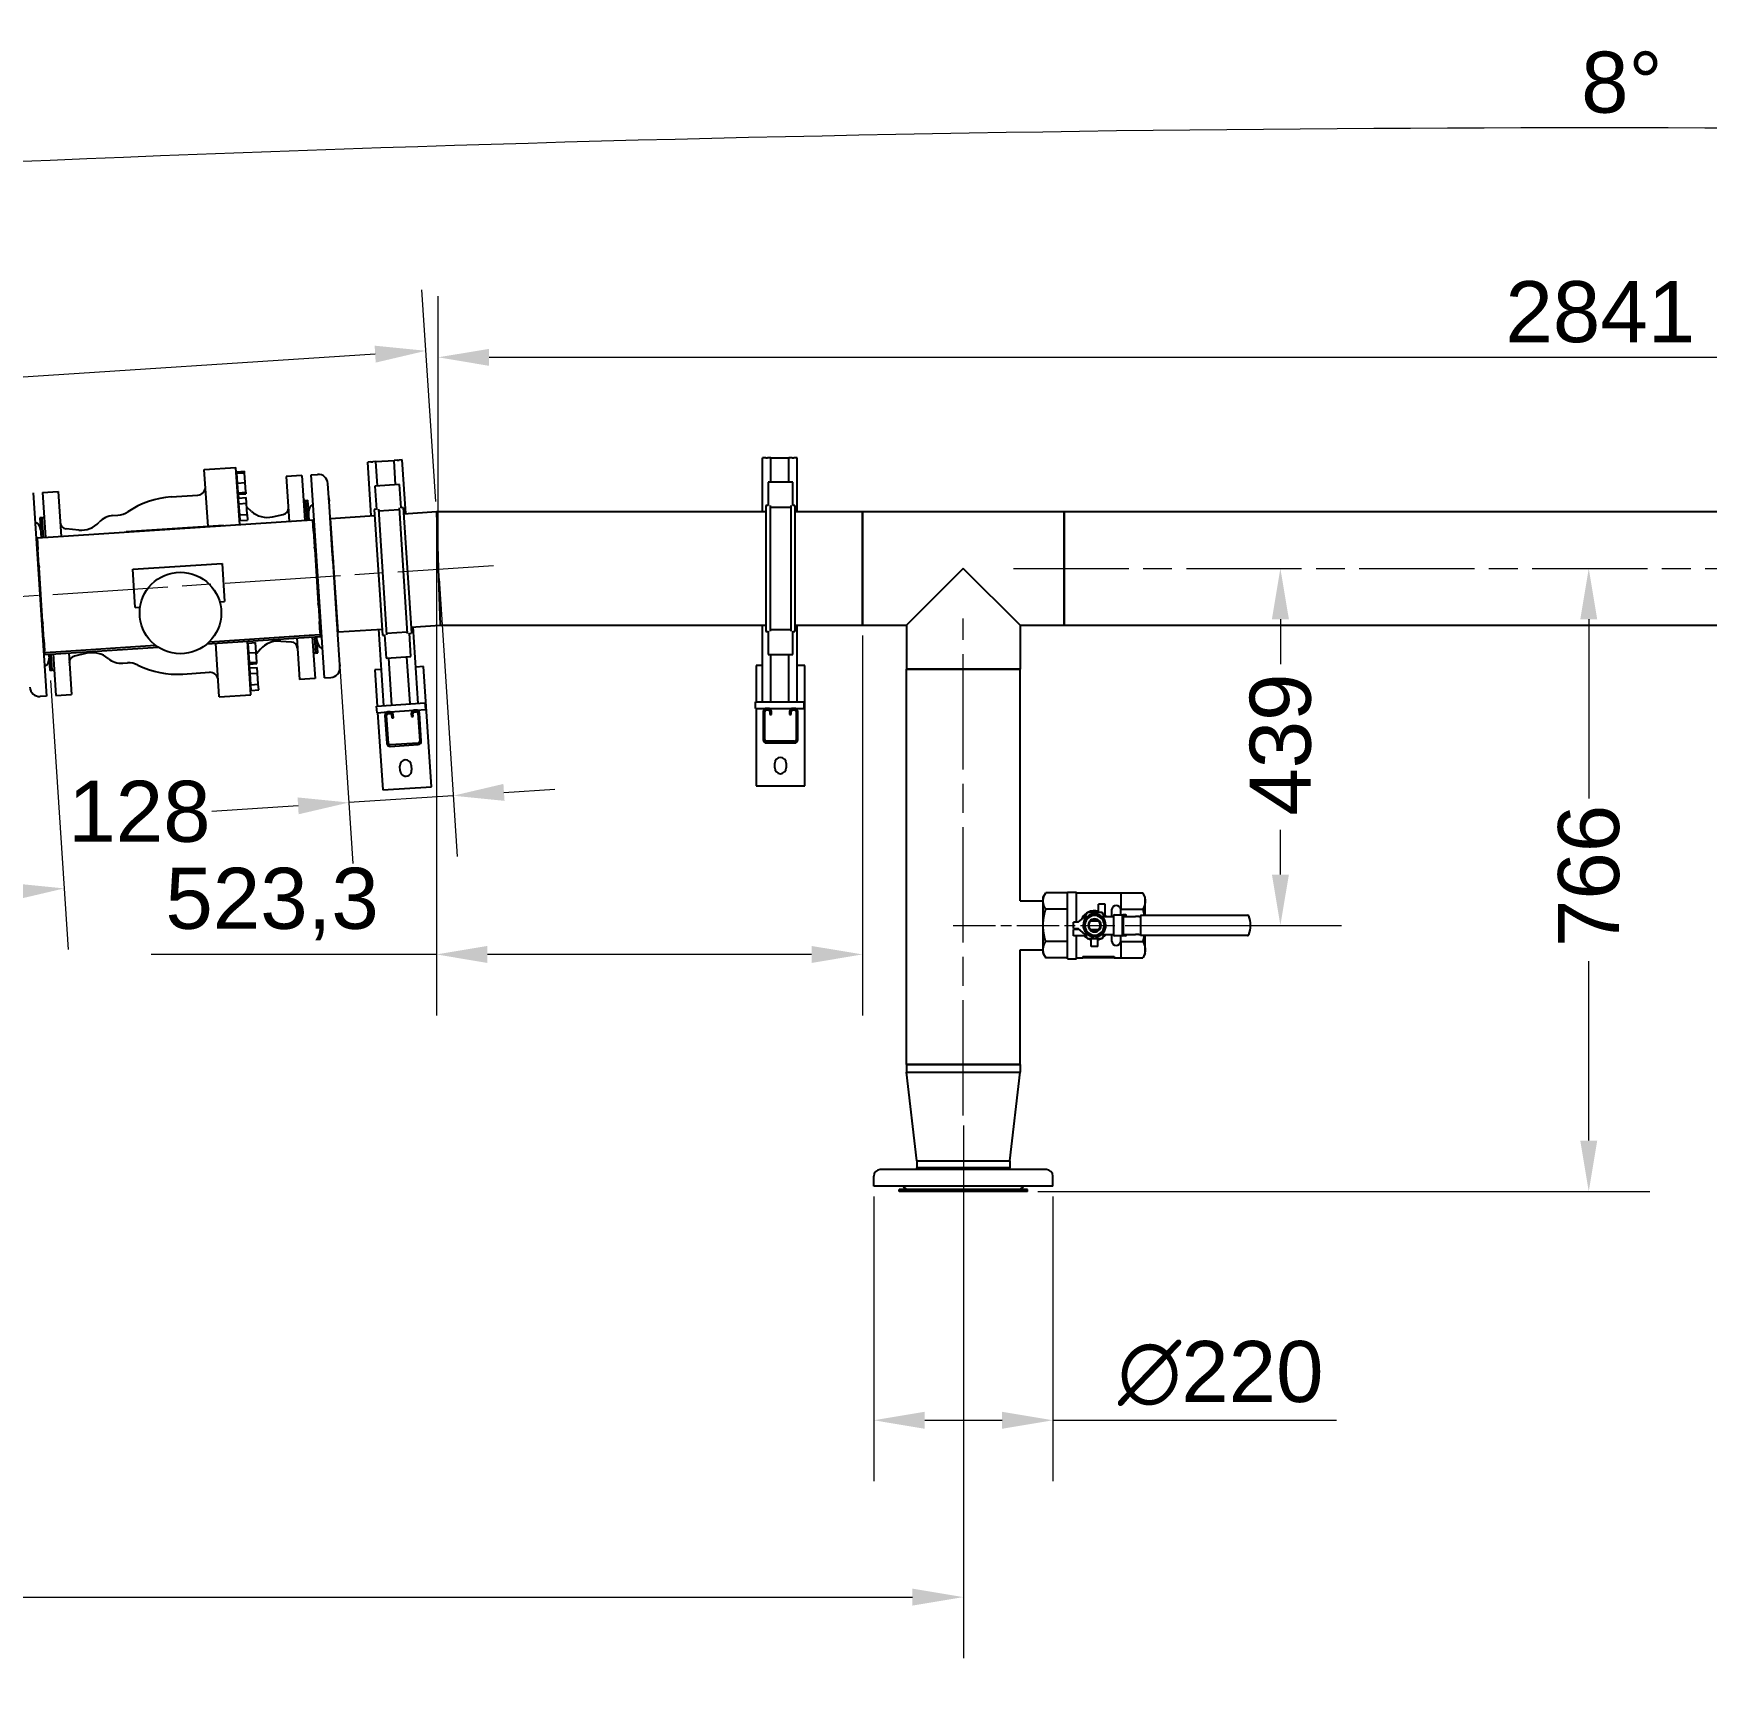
# Model space of a CAD drawing. Header units: millimetres. Extents: x 0 to 10500, y -39653 to 7425.
# Drawn here: x 2044 to 4100, y 3581 to 5604 of the extents above; entities that cross this region are included whole.
import ezdxf

# ---------------------------------------------------------------- set-up
doc = ezdxf.new("R2010")
doc.units = ezdxf.units.MM
doc.header["$LTSCALE"] = 25
doc.linetypes.add('CHAIN', pattern=[0.3543, 0.2362, -0.0295, 0.0591, -0.0295])
for name, color, linetype, lineweight in [('Centerline', 7, 'Continuous', 18), ('Dimension', 7, 'Continuous', 18), ('Visible', 7, 'Continuous', 25)]:
    doc.layers.add(name, color=color, linetype=linetype, lineweight=lineweight)
doc.styles.add('Title', font='arial.ttf')
doc.dimstyles.new('Default - Method 2b', dxfattribs={"dimscale": 25, "dimtxt": 3, "dimasz": 2.5, "dimexe": 3, "dimexo": 0.5, "dimgap": 0.7, "dimtad": 0, "dimtoh": 1, "dimdec": 1, "dimrnd": 1e-08, "dimtxsty": 'Title', "dimcen": 0.09, "dimdle": 10, "dimclrd": 256, "dimclre": 256, "dimclrt": 7, "dimadec": 0, "dimazin": 2, "dimtfac": 0.833333, "dimtdec": 1, "dimtmove": 0, "dimatfit": 3, "dimfxl": 1, "dimtolj": 1, "dimlwd": -1, "dimlwe": -1, "dimarcsym": 0})

# ---------------------------------------------------------------- blocks, each defined once
blk = doc.blocks.new('*D48')
at = {"layer": 'Defpoints', "color": 0, "transparency": 16777216}
for p in [(2977, 5476.9), (1038.6, 4941), (6873, 4755.4), (3961.9, -39652.7)]:
    blk.add_point(p, dxfattribs=at)
at = {"layer": 'Dimension', "transparency": 16777216}
for p, q in [((1037.8, 4953.5), (1004.2, 5465.8)), ((6873.8, 4767.9), (6919.6, 5465.8))]:
    blk.add_line(p, q, dxfattribs=at)
blk.add_arc((3961.9, -39652.7), 45140.3, 86.32872, 93.6713, dxfattribs=at)
for points in [[(1072.1, 5384.6), (1070.8, 5405.4), (1009.1, 5391)], [(6853, 5405.4), (6851.6, 5384.6), (6914.7, 5391)]]:
    blk.add_solid(points, dxfattribs=at)
at = {"layer": 'Dimension', "color": 7, "transparency": 16777216, "insert": (3945.5, 5505.2), "char_height": 75, "attachment_point": 7, "style": 'Title'}
blk.add_mtext('\\A1;8°', dxfattribs=at)
blk = doc.blocks.new('*D50')
at = {"layer": 'Defpoints', "color": 0, "transparency": 16777216}
for p in [(3846.9, 4946.3), (3954.9, 4946.3), (3265.5, 4180.7)]:
    blk.add_point(p, dxfattribs=at)
at = {"layer": 'Dimension', "transparency": 16777216}
for p, q in [((3954.9, 4883.8), (3954.9, 4663.7)), ((3954.9, 4243.2), (3954.9, 4463.6)), ((3278, 4180.7), (4029.9, 4180.7))]:
    blk.add_line(p, q, dxfattribs=at)
for points in [[(3944.5, 4883.8), (3965.3, 4883.8), (3954.9, 4946.3)], [(3944.5, 4243.2), (3965.3, 4243.2), (3954.9, 4180.7)]]:
    blk.add_solid(points, dxfattribs=at)
at = {"layer": 'Dimension', "color": 7, "transparency": 16777216, "insert": (3993.2, 4481.1), "char_height": 75, "attachment_point": 7, "rotation": 90, "style": 'Title'}
blk.add_mtext('\\A1;766', dxfattribs=at)
blk = doc.blocks.new('*D51')
at = {"layer": 'Defpoints', "color": 0, "transparency": 16777216}
for p in [(3576, 4946.3), (3372.8, 4507.7), (3576, 4507.7)]:
    blk.add_point(p, dxfattribs=at)
at = {"layer": 'Dimension', "transparency": 16777216}
for p, q in [((3576, 4883.8), (3576, 4828.8)), ((3576, 4570.2), (3576, 4624.9)), ((3385.3, 4507.7), (3651, 4507.7))]:
    blk.add_line(p, q, dxfattribs=at)
for points in [[(3565.6, 4883.8), (3586.5, 4883.8), (3576, 4946.3)], [(3565.6, 4570.2), (3586.5, 4570.2), (3576, 4507.7)]]:
    blk.add_solid(points, dxfattribs=at)
at = {"layer": 'Dimension', "color": 7, "transparency": 16777216, "insert": (3614.4, 4642.4), "char_height": 75, "attachment_point": 7, "rotation": 90, "style": 'Title'}
blk.add_mtext('\\A1;439', dxfattribs=at)
blk = doc.blocks.new('*D52')
at = {"layer": 'Defpoints', "color": 0, "transparency": 16777216}
for p in [(3076.5, 4187.2), (3296.5, 4187.2), (3076.5, 3899.6)]:
    blk.add_point(p, dxfattribs=at)
at = {"layer": 'Dimension', "transparency": 16777216}
for p, q in [((3076.5, 4174.7), (3076.5, 3824.6)), ((3296.5, 4174.7), (3296.5, 3824.6)), ((3139, 3899.6), (3234, 3899.6)), ((3296.5, 3899.6), (3644.8, 3899.6))]:
    blk.add_line(p, q, dxfattribs=at)
for points in [[(3139, 3910), (3139, 3889.1), (3076.5, 3899.6)], [(3234, 3910), (3234, 3889.1), (3296.5, 3899.6)]]:
    blk.add_solid(points, dxfattribs=at)
at = {"layer": 'Dimension', "color": 7, "transparency": 16777216, "insert": (3376.5, 3917.1), "char_height": 75, "attachment_point": 7, "style": 'Title'}
blk.add_mtext('\\A1;{\\fAIGDT|b0|i0;\\ln}\\fArial|b0|i0;{\\H75.0000;220}', dxfattribs=at)
blk = doc.blocks.new('*D55')
at = {"layer": 'Defpoints', "color": 0, "transparency": 16777216}
for p in [(2526.2, 5213.7), (2539.2, 5016.2), (1038.6, 4941)]:
    blk.add_point(p, dxfattribs=at)
at = {"layer": 'Dimension', "transparency": 16777216}
for p, q in [((2538.3, 5028.7), (2521.3, 5288.5)), ((2463.8, 5209.6), (1945.2, 5175.6)), ((1037.8, 4953.5), (1022.2, 5190.3)), ((1089.5, 5119.5), (1605.9, 5153.4))]:
    blk.add_line(p, q, dxfattribs=at)
for points in [[(2463.2, 5220), (2464.5, 5199.2), (2526.2, 5213.7)], [(1088.8, 5129.9), (1090.2, 5109.1), (1027.1, 5115.4)]]:
    blk.add_solid(points, dxfattribs=at)
at = {"layer": 'Dimension', "color": 7, "transparency": 16777216, "insert": (1623.4, 5119.4), "char_height": 75, "attachment_point": 7, "style": 'Title'}
blk.add_mtext('\\A1;1502,3', dxfattribs=at)
blk = doc.blocks.new('*D57')
at = {"layer": 'Defpoints', "color": 0, "transparency": 16777216}
for p in [(5382.3, 5205.7), (2541.4, 4946.3), (5382.3, 4946.3)]:
    blk.add_point(p, dxfattribs=at)
at = {"layer": 'Dimension', "transparency": 16777216}
for p, q in [((2541.4, 4958.8), (2541.4, 5280.7)), ((5382.3, 4958.8), (5382.3, 5280.7)), ((2603.9, 5205.7), (5319.8, 5205.7))]:
    blk.add_line(p, q, dxfattribs=at)
for points in [[(2603.9, 5216.1), (2603.9, 5195.2), (2541.4, 5205.7)], [(5319.8, 5216.1), (5319.8, 5195.2), (5382.3, 5205.7)]]:
    blk.add_solid(points, dxfattribs=at)
at = {"layer": 'Dimension', "color": 7, "transparency": 16777216, "insert": (3852.5, 5223.2), "char_height": 75, "attachment_point": 7, "style": 'Title'}
blk.add_mtext('\\A1;2841', dxfattribs=at)
blk = doc.blocks.new('*D58')
at = {"layer": 'Defpoints', "color": 0, "transparency": 16777216}
for p in [(1047.6, 4848.4), (3186.5, 4274.2), (3186.5, 3682.3)]:
    blk.add_point(p, dxfattribs=at)
at = {"layer": 'Dimension', "transparency": 16777216}
for p, q in [((1047.6, 4835.9), (1047.6, 3607.3)), ((3186.5, 4261.7), (3186.5, 3607.3)), ((1110.1, 3682.3), (3124, 3682.3))]:
    blk.add_line(p, q, dxfattribs=at)
for points in [[(1110.1, 3692.7), (1110.1, 3671.9), (1047.6, 3682.3)], [(3124, 3692.7), (3124, 3671.9), (3186.5, 3682.3)]]:
    blk.add_solid(points, dxfattribs=at)
at = {"layer": 'Dimension', "color": 7, "transparency": 16777216, "insert": (1802.4, 3699.8), "char_height": 75, "attachment_point": 7, "style": 'Title'}
blk.add_mtext('\\A1;2139', dxfattribs=at)
blk = doc.blocks.new('*D60')
at = {"layer": 'Defpoints', "color": 0, "transparency": 16777216}
for p in [(2064.1, 4820.9), (1664, 4794.6), (2081.7, 4553.1)]:
    blk.add_point(p, dxfattribs=at)
at = {"layer": 'Dimension', "transparency": 16777216}
for p, q in [((2064.9, 4808.4), (2086.6, 4478.2)), ((1664.8, 4782.2), (1686.4, 4452)), ((2019.3, 4549), (1976.2, 4546.1)), ((1743.9, 4530.9), (1787, 4533.7))]:
    blk.add_line(p, q, dxfattribs=at)
for points in [[(2018.6, 4559.4), (2020, 4538.6), (2081.7, 4553.1)], [(1743.2, 4541.3), (1744.6, 4520.5), (1681.5, 4526.8)]]:
    blk.add_solid(points, dxfattribs=at)
at = {"layer": 'Dimension', "color": 7, "transparency": 16777216, "insert": (1804.5, 4501.6), "char_height": 75, "attachment_point": 7, "style": 'Title'}
blk.add_mtext('\\A1;401', dxfattribs=at)
blk = doc.blocks.new('*D61')
at = {"layer": 'Defpoints', "color": 0, "transparency": 16777216}
for p in [(2411.6, 4962.3), (2541.4, 4946.3), (2559.7, 4667)]:
    blk.add_point(p, dxfattribs=at)
at = {"layer": 'Dimension', "transparency": 16777216}
for p, q in [((2412.4, 4949.8), (2436.4, 4583.8)), ((2542.3, 4933.9), (2564.7, 4592.2)), ((2559.7, 4667), (2431.5, 4658.6)), ((2622.1, 4671.1), (2684.5, 4675.2)), ((2369.2, 4654.6), (2263.1, 4647.6))]:
    blk.add_line(p, q, dxfattribs=at)
for points in [[(2621.4, 4681.5), (2622.8, 4660.7), (2559.7, 4667)], [(2368.5, 4664.9), (2369.8, 4644.2), (2431.5, 4658.6)]]:
    blk.add_solid(points, dxfattribs=at)
at = {"layer": 'Dimension', "color": 7, "transparency": 16777216, "insert": (2086.8, 4609.3), "char_height": 75, "attachment_point": 7, "style": 'Title'}
blk.add_mtext('\\A1;128', dxfattribs=at)
blk = doc.blocks.new('*D62')
at = {"layer": 'Defpoints', "color": 0, "transparency": 16777216}
for p in [(2539.2, 5016.2), (3062.5, 4876.5), (3062.5, 4472)]:
    blk.add_point(p, dxfattribs=at)
at = {"layer": 'Dimension', "transparency": 16777216}
for p, q in [((2539.2, 5003.7), (2539.2, 4397)), ((3062.5, 4864), (3062.5, 4397)), ((2539.2, 4472), (2188.6, 4472)), ((3000, 4472), (2601.7, 4472))]:
    blk.add_line(p, q, dxfattribs=at)
for points in [[(2601.7, 4482.4), (2601.7, 4461.5), (2539.2, 4472)], [(3000, 4482.4), (3000, 4461.5), (3062.5, 4472)]]:
    blk.add_solid(points, dxfattribs=at)
at = {"layer": 'Dimension', "color": 7, "transparency": 16777216, "insert": (2206.1, 4489.5), "char_height": 75, "attachment_point": 7, "style": 'Title'}
blk.add_mtext('\\A1;523,3', dxfattribs=at)

msp = doc.modelspace()

# ---------------------------------------------------------------- linework, layer by layer
at = {"layer": 'Centerline', "linetype": 'CHAIN', "ltscale": 23.990969}
for p, q in [((1007.44, 4844.94), (2609.42, 4949.96)), ((3247.97, 4946.35), (5444.76, 4946.35)), ((3186.47, 4274.18), (3186.47, 4884.85))]:
    msp.add_line(p, q, dxfattribs=at)
at = {"layer": 'Centerline', "linetype": 'CHAIN', "ltscale": 8.845111}
msp.add_line((3173.82, 4507.68), (3372.82, 4507.68), dxfattribs=at)
at = {"layer": 'Visible'}
for p, q in [((2458.7, 5077.22), (2460.8, 5077.36)), ((2464.79, 5077.62), (2460.8, 5077.36)), ((2464.79, 5077.62), (2487.04, 5079.08)), ((2466.75, 5047.68), (2464.79, 5077.62)), ((2491.03, 5079.34), (2487.04, 5079.08)), ((2489, 5049.14), (2487.04, 5079.08)), ((2491.03, 5079.34), (2493.13, 5079.47)), ((2497.12, 5079.74), (2493.13, 5079.47)), ((2501.45, 5013.73), (2497.12, 5079.74)), ((2943.76, 5082.35), (2939.76, 5082.35)), ((2939.76, 5016.2), (2939.76, 5082.35)), ((2943.76, 5082.35), (2945.86, 5082.35)), ((2949.86, 5082.35), (2945.86, 5082.35)), ((2949.86, 5082.35), (2972.16, 5082.35)), ((2949.86, 5052.35), (2949.86, 5082.35)), ((2976.16, 5082.35), (2972.16, 5082.35)), ((2972.16, 5052.35), (2972.16, 5082.35)), ((2976.16, 5082.35), (2978.26, 5082.35)), ((2982.26, 5082.35), (2978.26, 5082.35)), ((2982.26, 5016.2), (2982.26, 5082.35)), ((2253.88, 5067.8), (2292.8, 5070.35)), ((2258.46, 4997.95), (2253.88, 5067.8)), ((2297.41, 5000), (2292.8, 5070.35)), ((2294.13, 5062.16), (2293.34, 5062.11)), ((2293.95, 5065.01), (2303.13, 5065.61)), ((2294.07, 5063.16), (2293.95, 5065.01)), ((2294.07, 5063.16), (2303.25, 5063.76)), ((2294.85, 5051.18), (2294.07, 5063.16)), ((2303.25, 5063.76), (2303.13, 5065.61)), ((2304.03, 5051.79), (2303.25, 5063.76)), ((2373.61, 5060.62), (2354.65, 5059.37)), ((2354.65, 5059.37), (2358.28, 5003.99)), ((2373.61, 5060.62), (2377.24, 5005.23)), ((2385.08, 5061.37), (2393.06, 5061.89)), ((2401.43, 4811.9), (2385.08, 5061.37)), ((2458.7, 5077.22), (2454.71, 5076.96)), ((2459.04, 5010.95), (2454.71, 5076.96)), ((2043.81, 5039), (2060.17, 4789.53)), ((2055.29, 5039.75), (2074.25, 5040.99)), ((2055.29, 5039.75), (2058.92, 4984.37)), ((2074.25, 5040.99), (2077.88, 4985.61)), ((2295.57, 5040.21), (2294.78, 5040.16)), ((2294.85, 5051.18), (2304.03, 5051.79)), ((2295.64, 5039.21), (2294.85, 5051.18)), ((2295.64, 5039.21), (2304.82, 5039.81)), ((2295.76, 5037.36), (2295.64, 5039.21)), ((2295.76, 5037.36), (2304.94, 5037.96)), ((2304.82, 5039.81), (2304.03, 5051.79)), ((2304.82, 5039.81), (2304.94, 5037.96)), ((2406.98, 5033.02), (2405.82, 5050.7)), ((2493.84, 5049.46), (2463.41, 5047.46)), ((2463.41, 5047.46), (2465.29, 5018.83)), ((2495.72, 5020.82), (2493.84, 5049.46)), ((2946.51, 5052.35), (2946.51, 5023.65)), ((2977.01, 5052.35), (2946.51, 5052.35)), ((2977.01, 5023.65), (2977.01, 5052.35)), ((2213.25, 5034.07), (2245.93, 5036.21)), ((2296.25, 5029.88), (2295.45, 5029.83)), ((2296.06, 5032.73), (2305.24, 5033.33)), ((2296.52, 5025.82), (2296.06, 5032.73)), ((2296.52, 5025.82), (2305.7, 5026.42)), ((2297.42, 5011.99), (2296.52, 5025.82)), ((2305.7, 5026.42), (2305.24, 5033.33)), ((2306.6, 5012.59), (2305.7, 5026.42)), ((2311.7, 5016.43), (2306.03, 5021.4)), ((2378.69, 5028.88), (2375.59, 5030.41)), ((2378.63, 5029.88), (2381.12, 5030.04)), ((2380.23, 5005.43), (2378.63, 5029.88)), ((2382.72, 5005.59), (2381.12, 5030.04)), ((2406.98, 5033.02), (2407.25, 5028.87)), ((2411.62, 4962.3), (2407.25, 5028.87)), ((2465.28, 5018.91), (2462.79, 5018.74)), ((2462.79, 5018.74), (2472.91, 4864.31)), ((2467.78, 5018.99), (2477.89, 4864.71)), ((2467.91, 5016.99), (2493.36, 5018.66)), ((2493.23, 5020.66), (2503.34, 4866.38)), ((2498.21, 5021.07), (2495.71, 5020.9)), ((2498.21, 5021.07), (2508.33, 4866.63)), ((2498.7, 5013.55), (2539.15, 5016.2)), ((2539.15, 5016.2), (2541.44, 4946.35)), ((2539.15, 5016.2), (2944.01, 5016.2)), ((2944.01, 5023.73), (2944.01, 4868.97)), ((2946.51, 5023.73), (2944.01, 5023.73)), ((2949.01, 5023.65), (2949.01, 4869.05)), ((2949.01, 5021.65), (2974.51, 5021.65)), ((2974.51, 5023.65), (2974.51, 4869.05)), ((2979.51, 5023.73), (2977.01, 5023.73)), ((2979.51, 5023.73), (2979.51, 4868.97)), ((2979.51, 5016.2), (3062.47, 5016.2)), ((3062.47, 5016.2), (3062.47, 4876.5)), ((3062.47, 4876.5), (3062.47, 5016.2)), ((3062.47, 5016.2), (3310.47, 5016.2)), ((3310.47, 4876.5), (3310.47, 5016.2)), ((3310.47, 5016.2), (5294.01, 5016.2)), ((3310.47, 5016.2), (3310.47, 4876.5)), ((2054.32, 5008.62), (2051.83, 5008.46)), ((2051.83, 5008.46), (2053.43, 4984.01)), ((2054.32, 5008.62), (2055.93, 4984.17)), ((2054.39, 5007.62), (2057.27, 5009.55)), ((2062.16, 4984.58), (2373.49, 5004.99)), ((2141.73, 5011.34), (2147.76, 5011.74)), ((2277.67, 4999.21), (2157.92, 4991.36)), ((2277.67, 4999.21), (2277.7, 4998.71)), ((2297.69, 5007.93), (2296.89, 5007.87)), ((2297.42, 5011.99), (2306.6, 5012.59)), ((2297.88, 5005.08), (2297.42, 5011.99)), ((2297.88, 5005.08), (2307.06, 5005.68)), ((2306.6, 5012.59), (2307.06, 5005.68)), ((2337.86, 5009.67), (2350.89, 5012.5)), ((2373.49, 5004.99), (2387.16, 5005.89)), ((2388.08, 4991.89), (2387.16, 5005.89)), ((2408.65, 5007.64), (2409.14, 5007.68)), ((2409.14, 5007.68), (2463.28, 5011.23)), ((2418.28, 4868.28), (2409.14, 5007.68)), ((2418.28, 4868.28), (2409.14, 5007.68)), ((2048.49, 4983.68), (2062.16, 4984.58)), ((2048.49, 4983.68), (2049.41, 4969.69)), ((2099.74, 4993.44), (2084, 4994.94)), ((2157.96, 4990.86), (2157.92, 4991.36)), ((2388.08, 4991.89), (2389.36, 4972.34)), ((2050.69, 4950.13), (2049.41, 4969.69)), ((2389.53, 4969.79), (2389.36, 4972.34)), ((2389.53, 4969.79), (2393.89, 4903.28)), ((2411.62, 4962.3), (2412.09, 4955.09)), ((2417.19, 4877.32), (2412.09, 4955.09)), ((2050.69, 4950.13), (2050.86, 4947.59)), ((2055.22, 4881.08), (2050.86, 4947.59)), ((2165.96, 4945.29), (2275.72, 4952.48)), ((2169.03, 4898.39), (2165.96, 4945.29)), ((2275.72, 4952.48), (2278.79, 4905.58)), ((2541.44, 4946.35), (2543.73, 4876.5)), ((3186.47, 4946.35), (3116.62, 4876.5)), ((3256.32, 4876.5), (3186.47, 4946.35)), ((2169.03, 4898.39), (2175.04, 4898.78)), ((2272.78, 4905.19), (2278.79, 4905.58)), ((2394.06, 4900.73), (2393.89, 4903.28)), ((2394.06, 4900.73), (2395.34, 4881.18)), ((2055.22, 4881.08), (2055.38, 4878.53)), ((2056.67, 4858.98), (2055.38, 4878.53)), ((2396.26, 4867.2), (2395.34, 4881.18)), ((2417.19, 4877.32), (2417.59, 4871.26)), ((2418.28, 4868.28), (2472.42, 4871.83)), ((2507.84, 4874.15), (2543.73, 4876.5)), ((2516.74, 4780.38), (2510.58, 4874.33)), ((2543.73, 4876.5), (2944.01, 4876.5)), ((2939.76, 4782.35), (2939.76, 4876.5)), ((2979.51, 4876.5), (3062.47, 4876.5)), ((2982.26, 4782.35), (2982.26, 4876.5)), ((3062.47, 4876.5), (3116.62, 4876.5)), ((3116.62, 4876.5), (3116.62, 4822.35)), ((3256.32, 4876.5), (3256.32, 4822.35)), ((3256.32, 4876.5), (3310.47, 4876.5)), ((3310.47, 4876.5), (5294.01, 4876.5)), ((2056.67, 4858.98), (2057.58, 4845)), ((2071.39, 4843.84), (2193.89, 4851.87)), ((2257.38, 4853.57), (2382.88, 4861.8)), ((2260.22, 4856.22), (2382.72, 4864.25)), ((2272.2, 4788.4), (2267.88, 4854.26)), ((2311.11, 4790.95), (2306.79, 4856.81)), ((2307.81, 4853.48), (2307.02, 4853.43)), ((2307.75, 4854.48), (2316.93, 4855.08)), ((2308.53, 4842.5), (2307.75, 4854.48)), ((2317.71, 4843.11), (2316.93, 4855.08)), ((2347.87, 4857), (2361.16, 4855.89)), ((2367.66, 4860.8), (2371, 4809.91)), ((2382.72, 4864.25), (2396.39, 4865.15)), ((2382.88, 4861.8), (2396.55, 4862.69)), ((2386.62, 4862.04), (2389.96, 4811.15)), ((2390.92, 4842.28), (2389.62, 4862.24)), ((2393.42, 4842.44), (2392.11, 4862.4)), ((2396.26, 4867.2), (2396.39, 4865.15)), ((2396.55, 4862.69), (2396.39, 4865.15)), ((2420.43, 4827.85), (2417.59, 4871.26)), ((2417.78, 4868.24), (2418.28, 4868.28)), ((2474.33, 4777.6), (2468.18, 4871.55)), ((2472.91, 4864.31), (2475.4, 4864.47)), ((2475.4, 4864.55), (2477.28, 4835.92)), ((2477.76, 4866.71), (2503.21, 4868.38)), ((2507.71, 4837.91), (2505.83, 4866.55)), ((2505.84, 4866.47), (2508.33, 4866.63)), ((2944.01, 4868.97), (2946.51, 4868.97)), ((2946.51, 4869.05), (2946.51, 4840.35)), ((2949.01, 4871.05), (2974.51, 4871.05)), ((2977.01, 4840.35), (2977.01, 4869.05)), ((2977.01, 4868.97), (2979.51, 4868.97)), ((2057.72, 4842.95), (2057.58, 4845)), ((2057.72, 4842.95), (2071.39, 4843.84)), ((2057.72, 4842.95), (2057.88, 4840.49)), ((2057.88, 4840.49), (2071.55, 4841.39)), ((2062.82, 4840.82), (2064.13, 4820.86)), ((2065.31, 4840.98), (2066.62, 4821.02)), ((2068.31, 4841.17), (2071.64, 4790.28)), ((2071.55, 4841.39), (2197.05, 4849.61)), ((2087.27, 4842.42), (2090.6, 4791.53)), ((2109.67, 4842), (2094.26, 4838.45)), ((2309.25, 4831.53), (2308.46, 4831.47)), ((2308.53, 4842.5), (2317.71, 4843.11)), ((2309.32, 4830.53), (2308.53, 4842.5)), ((2309.32, 4830.53), (2318.5, 4831.13)), ((2318.5, 4831.13), (2317.71, 4843.11)), ((2322.81, 4846.88), (2317.84, 4841.21)), ((2318.62, 4829.28), (2318.5, 4831.13)), ((2390.86, 4843.28), (2387.98, 4841.35)), ((2390.92, 4842.28), (2393.42, 4842.44)), ((2477.28, 4835.92), (2507.71, 4837.91)), ((2484.41, 4778.26), (2480.62, 4836.14)), ((2506.67, 4779.72), (2502.87, 4837.59)), ((2946.51, 4840.35), (2977.01, 4840.35)), ((2949.86, 4782.35), (2949.86, 4840.35)), ((2972.16, 4782.35), (2972.16, 4840.35)), ((2066.62, 4821.02), (2064.13, 4820.86)), ((2066.56, 4822.02), (2069.66, 4820.49)), ((2153.63, 4829.73), (2159.66, 4830.13)), ((2227.51, 4816.54), (2260.19, 4818.68)), ((2309.93, 4821.2), (2309.13, 4821.14)), ((2309.67, 4828.69), (2318.62, 4829.28)), ((2309.74, 4824.05), (2318.92, 4824.65)), ((2310.2, 4817.13), (2309.74, 4824.05)), ((2310.2, 4817.13), (2319.38, 4817.74)), ((2311.1, 4803.31), (2310.2, 4817.13)), ((2319.38, 4817.74), (2318.92, 4824.65)), ((2320.28, 4803.91), (2319.38, 4817.74)), ((2389.96, 4811.15), (2371, 4809.91)), ((2401.43, 4811.9), (2409.42, 4812.43)), ((2420.43, 4827.85), (2420.52, 4826.5)), ((2420.61, 4825.19), (2420.52, 4826.5)), ((2471.41, 4822.25), (2463.42, 4821.73)), ((2463.42, 4821.73), (2466.35, 4777.08)), ((2523.3, 4825.65), (2513.82, 4825.03)), ((2532.98, 4677.97), (2523.3, 4825.65)), ((2931.76, 4827.1), (2931.76, 4782.35)), ((2939.76, 4827.1), (2931.76, 4827.1)), ((2991.76, 4827.1), (2982.26, 4827.1)), ((2991.76, 4679.1), (2991.76, 4827.1)), ((3116.62, 4822.35), (3256.32, 4822.35)), ((3116.62, 4336.68), (3116.62, 4822.35)), ((3256.32, 4822.35), (3116.62, 4822.35)), ((3256.32, 4537.83), (3256.32, 4822.35)), ((2071.64, 4790.28), (2090.6, 4791.53)), ((2272.2, 4788.4), (2311.11, 4790.95)), ((2311.37, 4799.24), (2310.57, 4799.19)), ((2311.1, 4803.31), (2320.28, 4803.91)), ((2311.56, 4796.39), (2311.1, 4803.31)), ((2311.56, 4796.39), (2320.74, 4797)), ((2320.74, 4797), (2320.28, 4803.91)), ((2060.17, 4789.53), (2052.18, 4789.01)), ((2465.6, 4777.03), (2525.47, 4780.95)), ((2466.13, 4769.04), (2465.6, 4777.03)), ((2466.13, 4769.04), (2479.6, 4769.93)), ((2466.88, 4769.09), (2473.11, 4674.05)), ((2481.69, 4770.06), (2479.6, 4769.93)), ((2481.69, 4770.06), (2511.93, 4772.05)), ((2514.02, 4772.18), (2511.93, 4772.05)), ((2512.06, 4770.05), (2514.15, 4770.19)), ((2514.02, 4772.18), (2526, 4772.97)), ((2526, 4772.97), (2525.47, 4780.95)), ((2931.01, 4782.35), (2991.01, 4782.35)), ((2931.01, 4774.35), (2931.01, 4782.35)), ((2931.01, 4774.35), (2944.51, 4774.35)), ((2931.76, 4774.35), (2931.76, 4679.1)), ((2940.51, 4770.35), (2940.51, 4735.85)), ((2942.51, 4735.85), (2942.51, 4770.35)), ((2946.61, 4774.35), (2944.51, 4774.35)), ((2944.51, 4772.35), (2946.61, 4772.35)), ((2946.61, 4774.35), (2976.91, 4774.35)), ((2948.61, 4770.35), (2948.61, 4766.85)), ((2950.61, 4766.85), (2950.61, 4770.35)), ((2972.91, 4770.35), (2972.91, 4766.85)), ((2974.91, 4766.85), (2974.91, 4770.35)), ((2979.01, 4774.35), (2976.91, 4774.35)), ((2976.91, 4772.35), (2979.01, 4772.35)), ((2979.01, 4774.35), (2991.01, 4774.35)), ((2981.01, 4770.35), (2981.01, 4735.85)), ((2983.01, 4735.85), (2983.01, 4770.35)), ((2991.01, 4774.35), (2991.01, 4782.35)), ((2475.87, 4765.67), (2478.12, 4731.25)), ((2480.12, 4731.38), (2477.86, 4765.8)), ((2479.73, 4767.93), (2481.82, 4768.07)), ((2483.95, 4766.2), (2484.18, 4762.71)), ((2484.18, 4762.71), (2486.18, 4762.84)), ((2486.18, 4762.84), (2485.95, 4766.33)), ((2508.2, 4767.79), (2508.43, 4764.3)), ((2508.43, 4764.3), (2510.42, 4764.43)), ((2510.42, 4764.43), (2510.19, 4767.92)), ((2516.28, 4768.32), (2518.54, 4733.9)), ((2520.53, 4734.03), (2518.28, 4768.45)), ((2948.61, 4766.85), (2950.61, 4766.85)), ((2972.91, 4766.85), (2974.91, 4766.85)), ((2516.67, 4731.77), (2482.25, 4729.51)), ((2482.38, 4727.52), (2516.8, 4729.77)), ((2979.01, 4733.85), (2944.51, 4733.85)), ((2944.51, 4731.85), (2979.01, 4731.85)), ((2494.62, 4697.5), (2494.22, 4703.49)), ((2508.19, 4704.41), (2508.59, 4698.42)), ((2954.76, 4701.1), (2954.76, 4707.1)), ((2968.76, 4707.1), (2968.76, 4701.1)), ((2473.11, 4674.05), (2532.98, 4677.97)), ((2931.76, 4679.1), (2991.76, 4679.1)), ((3284.62, 4542.18), (3287.7, 4547.51)), ((3314.62, 4547.51), (3287.7, 4547.51)), ((3314.62, 4466.68), (3314.62, 4548.68)), ((3314.62, 4548.68), (3325.72, 4548.68)), ((3325.72, 4511.68), (3325.72, 4548.68)), ((3325.72, 4547.68), (3379.92, 4547.68)), ((3379.92, 4547.68), (3379.92, 4526.68)), ((3379.92, 4547.51), (3406.83, 4547.51)), ((3409.92, 4542.18), (3406.83, 4547.51)), ((3256.32, 4537.83), (3284.62, 4537.83)), ((3284.62, 4537.56), (3284.62, 4542.18)), ((3284.62, 4507.68), (3284.62, 4537.56)), ((3314.62, 4527.6), (3287.7, 4527.6)), ((3338.48, 4523.68), (3335.22, 4518.04)), ((3356.95, 4523.68), (3338.48, 4523.68)), ((3360.72, 4533.74), (3352.72, 4533.74)), ((3352.72, 4524.97), (3352.72, 4533.74)), ((3359.84, 4518.68), (3356.95, 4523.68)), ((3360.72, 4520.13), (3360.72, 4533.74)), ((3368.72, 4526.68), (3368.72, 4518.68)), ((3379.92, 4527.6), (3406.83, 4527.6)), ((3379.92, 4520.68), (3379.92, 4526.68)), ((3409.92, 4537.56), (3409.92, 4542.18)), ((3409.92, 4520.18), (3409.92, 4537.56)), ((3284.62, 4477.8), (3284.62, 4507.68)), ((3328.9, 4502.68), (3321.66, 4502.68)), ((3321.66, 4494.68), (3321.66, 4502.68)), ((3327.72, 4511.68), (3321.72, 4511.68)), ((3321.72, 4503.68), (3321.72, 4511.68)), ((3321.72, 4503.68), (3327.72, 4503.68)), ((3325.72, 4502.68), (3325.72, 4503.68)), ((3327.72, 4511.68), (3335.98, 4518.68)), ((3335.98, 4496.68), (3327.72, 4503.68)), ((3335.98, 4518.68), (3339.06, 4518.68)), ((3352.62, 4512.68), (3342.82, 4512.68)), ((3342.82, 4502.68), (3352.62, 4502.68)), ((3356.38, 4518.68), (3370.47, 4518.68)), ((3370.47, 4518.68), (3371.18, 4518.68)), ((3371.18, 4519.18), (3371.18, 4496.18)), ((3372.24, 4520.68), (3382.85, 4520.68)), ((3381.79, 4519.18), (3381.79, 4496.18)), ((3385.68, 4520.68), (3382.85, 4520.68)), ((3383.2, 4496.68), (3383.2, 4518.68)), ((3383.2, 4518.68), (3397.96, 4518.68)), ((3386.74, 4519.18), (3386.74, 4518.68)), ((3402.2, 4518.68), (3397.96, 4518.68)), ((3402.2, 4518.68), (3404.2, 4518.68)), ((3404.2, 4520.18), (3535.72, 4520.18)), ((3404.2, 4520.18), (3404.2, 4518.68)), ((3404.2, 4518.68), (3404.2, 4496.68)), ((3314.62, 4487.76), (3287.7, 4487.76)), ((3335.27, 4494.68), (3321.66, 4494.68)), ((3325.72, 4466.68), (3325.72, 4494.68)), ((3335.22, 4497.32), (3338.48, 4491.68)), ((3335.98, 4496.68), (3339.06, 4496.68)), ((3338.48, 4491.68), (3356.95, 4491.68)), ((3343.72, 4481.65), (3343.72, 4490.13)), ((3351.72, 4481.65), (3343.72, 4481.65)), ((3346.67, 4494.42), (3346.62, 4493.72)), ((3348.76, 4494.42), (3348.81, 4493.72)), ((3351.72, 4481.65), (3351.72, 4490.13)), ((3356.38, 4496.68), (3370.47, 4496.68)), ((3356.95, 4491.68), (3359.84, 4496.68)), ((3368.72, 4496.68), (3368.72, 4488.68)), ((3370.47, 4496.68), (3371.18, 4496.68)), ((3382.85, 4494.68), (3372.24, 4494.68)), ((3379.92, 4488.68), (3379.92, 4494.68)), ((3379.92, 4488.68), (3379.92, 4467.68)), ((3379.92, 4487.76), (3406.83, 4487.76)), ((3385.68, 4494.68), (3382.85, 4494.68)), ((3383.2, 4496.68), (3397.96, 4496.68)), ((3386.74, 4496.68), (3386.74, 4496.18)), ((3402.2, 4496.68), (3397.96, 4496.68)), ((3402.2, 4496.68), (3404.2, 4496.68)), ((3404.2, 4496.68), (3404.2, 4495.18)), ((3535.72, 4495.18), (3404.2, 4495.18)), ((3409.92, 4477.8), (3409.92, 4495.18)), ((3256.32, 4336.68), (3256.32, 4477.53)), ((3256.32, 4477.53), (3284.62, 4477.53)), ((3284.62, 4473.18), (3284.62, 4477.8)), ((3284.62, 4473.18), (3287.7, 4467.84)), ((3314.62, 4467.84), (3287.7, 4467.84)), ((3314.62, 4466.68), (3325.72, 4466.68)), ((3325.72, 4467.68), (3333.17, 4467.68)), ((3333.17, 4469.57), (3371.91, 4469.57)), ((3333.17, 4469.57), (3333.17, 4467.68)), ((3371.91, 4467.68), (3333.17, 4467.68)), ((3371.91, 4469.57), (3371.91, 4467.68)), ((3371.91, 4467.68), (3379.92, 4467.68)), ((3379.92, 4467.84), (3406.83, 4467.84)), ((3409.92, 4473.18), (3406.83, 4467.84)), ((3409.92, 4473.18), (3409.92, 4477.8)), ((3256.32, 4336.68), (3116.62, 4336.68)), ((3116.62, 4336.68), (3256.32, 4336.68)), ((3116.62, 4336.68), (3116.62, 4327.15)), ((3116.62, 4327.15), (3256.32, 4327.15)), ((3129.32, 4218.3), (3116.62, 4327.15)), ((3243.62, 4218.3), (3256.32, 4327.15)), ((3256.32, 4336.68), (3256.32, 4327.15)), ((3129.32, 4218.3), (3243.62, 4218.3)), ((3129.32, 4218.3), (3129.32, 4209.68)), ((3243.62, 4218.3), (3243.62, 4209.68)), ((3076.47, 4187.18), (3076.47, 4199.68)), ((3288.47, 4207.68), (3084.47, 4207.68)), ((3243.62, 4209.68), (3129.32, 4209.68)), ((3129.32, 4207.68), (3129.32, 4209.68)), ((3129.32, 4209.68), (3243.62, 4209.68)), ((3243.62, 4207.68), (3243.62, 4209.68)), ((3296.47, 4187.18), (3296.47, 4199.68)), ((3296.47, 4187.18), (3076.47, 4187.18)), ((3265.47, 4183.18), (3107.47, 4183.18)), ((3107.47, 4180.68), (3107.47, 4183.18)), ((3265.47, 4180.68), (3107.47, 4180.68)), ((3265.47, 4180.68), (3265.47, 4183.18))]:
    msp.add_line(p, q, dxfattribs=at)
msp.add_circle((2224.6, 4891.46), 50.1, dxfattribs=at)
for centre, radius, start, end in [((2393.85, 5049.92), 12, 3.75063, 93.75063), ((2245.27, 5046.19), 10, 273.75063, 3.75063), ((2314.81, 5040.3), 20, 183.75063, 202.20501), ((2146.12, 5036.68), 25, 273.75063, 303.90654), ((2220.31, 4926.3), 108, 93.75063, 123.90654), ((2331.48, 5038.98), 30, 228.75063, 282.2814), ((2349.19, 5020.32), 8, 282.2814, 3.75063), ((2393.08, 5015.79), 11, 120.78633, 183.75063), ((2041.83, 4992.77), 11, 3.75063, 66.71494), ((2084.76, 5002.91), 8, 183.75063, 264.55624), ((2102.59, 5023.31), 30, 264.55624, 317.84606), ((2143.36, 4986.4), 25, 93.75063, 137.84606), ((2345.37, 4827.1), 30, 85.21987, 138.75063), ((2360.49, 4847.91), 8, 3.75063, 85.21987), ((2403.41, 4858.13), 11, 183.75063, 246.71494), ((2052.17, 4835.11), 11, 300.78633, 3.75063), ((2096.05, 4830.66), 8, 102.94503, 183.75063), ((2116.39, 4812.76), 30, 49.65521, 102.94503), ((2152, 4854.68), 25, 229.65521, 273.75063), ((2161.3, 4805.18), 25, 63.59473, 93.75063), ((2220.44, 4924.3), 108, 243.59473, 273.75063), ((2260.84, 4808.7), 10, 3.75063, 93.75063), ((2329.01, 4823.62), 20, 159.58539, 183.75063), ((2408.63, 4824.4), 12, 273.75063, 3.75063), ((2051.4, 4800.98), 12, 183.75063, 273.75063), ((2479.86, 4765.94), 4, 93.75063, 183.75063), ((2481.95, 4766.07), 4, 3.75063, 93.75063), ((2512.19, 4768.05), 4, 93.75063, 183.75063), ((2512.19, 4768.05), 2, 93.75063, 183.75063), ((2514.29, 4768.19), 4, 3.75063, 93.75063), ((2514.29, 4768.19), 2, 3.75063, 93.75063), ((2944.51, 4770.35), 4, 90, 180), ((2944.51, 4770.35), 2, 90, 180), ((2946.61, 4770.35), 4, 0, 90), ((2946.61, 4770.35), 2, 0, 90), ((2976.91, 4770.35), 4, 90, 180), ((2976.91, 4770.35), 2, 90, 180), ((2979.01, 4770.35), 4, 0, 90), ((2979.01, 4770.35), 2, 0, 90), ((2479.86, 4765.94), 2, 93.75063, 183.75063), ((2481.95, 4766.07), 2, 3.75063, 93.75063), ((2482.12, 4731.51), 4, 183.75063, 273.75063), ((2482.12, 4731.51), 2, 183.75063, 273.75063), ((2516.54, 4733.77), 2, 273.75063, 3.75063), ((2516.54, 4733.77), 4, 273.75063, 3.75063), ((2944.51, 4735.85), 4, 180, 270), ((2944.51, 4735.85), 2, 180, 270), ((2979.01, 4735.85), 4, 270, 0), ((2979.01, 4735.85), 2, 270, 0), ((2501.21, 4703.95), 7, 3.75063, 183.75063), ((2961.76, 4707.1), 7, 0, 180), ((2501.6, 4697.96), 7, 183.75063, 3.75063), ((2961.76, 4701.1), 7, 180, 0), ((3347.72, 4507.68), 18, 122.73396, 157.67366), ((3347.72, 4507.68), 18, 73.87238, 117.26604), ((3374.32, 4526.68), 5.6, 0, 180), ((3347.72, 4507.68), 14, 274.5, 265.5), ((3347.72, 4507.68), 12, 120, 180), ((3347.72, 4507.68), 12, 180, 240), ((3347.72, 4507.68), 8, 141.31781, 218.68219), ((3347.72, 4507.68), 7, 134.41531, 225.58469), ((3347.72, 4507.68), 8, 38.68219, 141.31781), ((3347.72, 4507.68), 8, 218.68219, 321.31781), ((3347.72, 4507.68), 12, 60, 120), ((3347.72, 4507.68), 7, 45.58469, 134.41531), ((3347.72, 4507.68), 7, 225.58469, 314.41531), ((3347.72, 4507.68), 7, 314.41531, 45.58469), ((3347.72, 4507.68), 12, 0, 60), ((3347.72, 4507.68), 12, 300, 0), ((3347.72, 4507.68), 8, 321.31781, 38.68219), ((3347.72, 4507.68), 18, 37.66989, 43.76174), ((3535.72, 4518.68), 1.5, 22.09623, 90), ((3508.63, 4507.68), 30.74, 337.90377, 22.09623), ((3347.72, 4507.68), 18, 226.23826, 237.26604), ((3347.72, 4507.68), 18, 242.73396, 257.16041), ((3347.72, 4507.68), 12, 240, 300), ((3347.72, 4507.68), 18, 282.83959, 297.26604), ((3347.72, 4507.68), 18, 302.73396, 322.33011), ((3374.32, 4488.68), 5.6, 180, 0), ((3535.72, 4496.68), 1.5, 270, 337.90377), ((3084.47, 4199.68), 8, 90, 180), ((3288.47, 4199.68), 8, 0, 90), ((3118.97, 4190.18), 7, 205.37693, 270), ((3253.97, 4190.18), 7, 270, 334.62307)]:
    msp.add_arc(centre, radius, start, end, dxfattribs=at)
for centre, major_axis, start_param, end_param in [((3372.24, 4519.18), (0, 1.5), 0, 1.5707963), ((3382.85, 4519.18), (0, 1.5), 0, 1.5707963), ((3385.68, 4519.18), (0, 1.5), 4.712389, 6.2831853), ((3372.24, 4496.18), (0, -1.5), 4.712389, 6.2831853), ((3382.85, 4496.18), (0, -1.5), 4.712389, 6.2831853), ((3385.68, 4496.18), (0, -1.5), 0, 1.5707963)]:
    msp.add_ellipse(centre, major_axis=major_axis, ratio=0.7071068, start_param=start_param, end_param=end_param, dxfattribs=at)
for points, knots in [([(2407.25, 5028.87), (2407.25, 5028.89), (2407.25, 5028.91), (2407.2, 5029.76), (2407.13, 5030.5), (2407.04, 5031.71), (2407.02, 5032.18), (2406.99, 5032.75), (2406.99, 5032.92), (2406.98, 5033.02)], [-2.35538518, -2.35538518, -2.35538518, -2.35538518, -2.34888191, -2.34888191, -2.04388778, -2.04388778, -1.75433311, -1.75433311, -1.56067003, -1.56067003, -1.56067003, -1.56067003]), ([(2412.09, 4955.09), (2412.09, 4955.11), (2412.09, 4955.13), (2412.02, 4956.09), (2411.95, 4957.06), (2411.81, 4958.95), (2411.76, 4959.85), (2411.68, 4961.26), (2411.65, 4961.8), (2411.62, 4962.3)], [-2.3553859, -2.3553859, -2.3553859, -2.3553859, -2.34903119, -2.34903119, -2.04397145, -2.04397145, -1.75435964, -1.75435964, -1.56067004, -1.56067004, -1.56067004, -1.56067004]), ([(2417.59, 4871.26), (2417.59, 4871.27), (2417.58, 4871.28), (2417.55, 4871.8), (2417.49, 4872.43), (2417.39, 4873.89), (2417.34, 4874.69), (2417.26, 4876.12), (2417.23, 4876.71), (2417.19, 4877.32)], [-2.35538518, -2.35538518, -2.35538518, -2.35538518, -2.34888191, -2.34888191, -2.04388778, -2.04388778, -1.75433311, -1.75433311, -1.56067003, -1.56067003, -1.56067003, -1.56067003]), ([(2420.52, 4826.5), (2420.53, 4826.41), (2420.53, 4826.34), (2420.53, 4826.15), (2420.51, 4826.23), (2420.48, 4826.8), (2420.47, 4827.25), (2420.43, 4827.85)], [-3.61969905, -3.61969905, -3.61969905, -3.61969905, -3.48259137, -3.48259137, -3.04174028, -3.04174028, -2.64266854, -2.64266854, -2.64266854, -2.64266854])]:
    msp.add_open_spline(points, degree=3, knots=knots, dxfattribs=at)
for points, weights in [([(3284.62, 4537.56), (3284.62, 4542.18), (3287.7, 4547.51)], [1.77816775413, 1.77816775413, 1.65050105335]), ([(3406.83, 4547.51), (3409.92, 4542.18), (3409.92, 4537.56)], [1.65050105335, 1.77816775413, 1.77816775413]), ([(3287.7, 4527.6), (3284.62, 4532.93), (3284.62, 4537.56)], [1.65050105335, 1.77816775413, 1.77816775413]), ([(3284.62, 4507.68), (3284.62, 4516.92), (3287.7, 4527.6)], [1.77816775413, 1.77816775413, 1.65050105335]), ([(3409.92, 4537.56), (3409.92, 4532.93), (3406.83, 4527.6)], [1.77816775413, 1.77816775413, 1.65050105335]), ([(3406.83, 4527.6), (3407.95, 4523.73), (3408.65, 4520.18)], [1.65050105335, 1.69451358014, 1.72335298424]), ([(3287.7, 4487.76), (3284.62, 4498.43), (3284.62, 4507.68)], [1.65050105335, 1.77816775413, 1.77816775413]), ([(3335.72, 4514.61), (3338.93, 4516.46), (3341.72, 4518.07)], [1.66506350946, 1.79385662014, 1.79385662014]), ([(3335.72, 4507.68), (3335.72, 4510.89), (3335.72, 4514.61)], [1.79385662014, 1.79385662014, 1.66506350946]), ([(3335.72, 4500.75), (3335.72, 4504.46), (3335.72, 4507.68)], [1.66506350946, 1.79385662014, 1.79385662014]), ([(3341.47, 4512.68), (3342.19, 4512.68), (3342.82, 4512.68)], [1.14874156311, 1.12552357002, 1.09389498572]), ([(3342.82, 4502.68), (3342.19, 4502.68), (3341.47, 4502.68)], [1.09389498572, 1.12552357002, 1.14874156311]), ([(3341.72, 4518.07), (3344.5, 4519.68), (3347.72, 4521.53)], [1.79385662014, 1.79385662014, 1.66506350946]), ([(3347.72, 4521.53), (3350.93, 4519.68), (3353.72, 4518.07)], [1.66506350946, 1.79385662014, 1.79385662014]), ([(3352.62, 4512.68), (3353.24, 4512.68), (3353.96, 4512.68)], [1.09389498572, 1.12552357002, 1.14874156311]), ([(3353.96, 4502.68), (3353.24, 4502.68), (3352.62, 4502.68)], [1.14874156311, 1.12552357002, 1.09389498572]), ([(3353.72, 4518.07), (3356.5, 4516.46), (3359.72, 4514.61)], [1.79385662014, 1.79385662014, 1.66506350946]), ([(3359.72, 4507.68), (3359.72, 4510.89), (3359.72, 4514.61)], [1.79385662014, 1.79385662014, 1.66506350946]), ([(3359.72, 4500.75), (3359.72, 4504.46), (3359.72, 4507.68)], [1.66506350946, 1.79385662014, 1.79385662014]), ([(3284.62, 4477.8), (3284.62, 4482.42), (3287.7, 4487.76)], [1.77816775413, 1.77816775413, 1.65050105335]), ([(3341.72, 4497.29), (3338.93, 4498.89), (3335.72, 4500.75)], [1.79385662014, 1.79385662014, 1.66506350946]), ([(3347.72, 4493.82), (3344.5, 4495.68), (3341.72, 4497.29)], [1.66506350946, 1.79385662014, 1.79385662014]), ([(3353.72, 4497.29), (3350.93, 4495.68), (3347.72, 4493.82)], [1.79385662014, 1.79385662014, 1.66506350946]), ([(3359.72, 4500.75), (3356.5, 4498.89), (3353.72, 4497.29)], [1.66506350946, 1.79385662014, 1.79385662014]), ([(3408.65, 4495.18), (3407.95, 4491.62), (3406.83, 4487.76)], [1.72335298424, 1.69451358014, 1.65050105335]), ([(3406.83, 4487.76), (3409.92, 4482.42), (3409.92, 4477.8)], [1.65050105335, 1.77816775413, 1.77816775413]), ([(3287.7, 4467.84), (3284.62, 4473.18), (3284.62, 4477.8)], [1.65050105335, 1.77816775413, 1.77816775413]), ([(3409.92, 4477.8), (3409.92, 4473.18), (3406.83, 4467.84)], [1.77816775413, 1.77816775413, 1.65050105335])]:
    msp.add_rational_spline(points, weights, degree=2, dxfattribs=at)

# ---------------------------------------------------------------- dimensions: what is measured, and where the dimension line sits
at = {"layer": 'Dimension'}
dim = msp.add_angular_dim_3p(base=(2976.99, 5476.92), center=(3961.89, -39652.65), p1=(6873.02, 4755.42), p2=(1038.57, 4941.03), dimstyle='Default - Method 2b', override={"dimgap": 0.7, "dimtad": 3, "dimtih": 1, "dimadec": 0, "dimtol": 0, "dimlim": 0, "dimtp": 0, "dimtm": 0, "dimtdec": 0}, dxfattribs=at)
dim.commit()
dim.dimension.update_dxf_attribs({"geometry": '*D48', "text_midpoint": (3989.94, 5487.66), "dimtype": 165})
for base, p1, p2, angle, override, picture, middle in [((5382.26, 5205.66), (2541.44, 4946.35), (5382.26, 4946.35), 180, {"dimgap": 0.7, "dimtad": 1, "dimtoh": 0, "dimdec": 0, "dimtol": 0, "dimlim": 0, "dimtp": 0, "dimtm": 0, "dimtdec": 1, "dimtofl": 0, "dimatfit": 1}, '*D57', (3957.86, 5205.66)), ((2526.21, 5213.68), (1038.57, 4941.03), (2539.15, 5016.2), 183.75063, {"dimgap": 0.7, "dimtih": 1, "dimdec": 1, "dimtol": 0, "dimlim": 0, "dimtp": 0, "dimtm": 0, "dimtdec": 1, "dimtofl": 0, "dimatfit": 1}, '*D55', (1775.53, 5164.47)), ((2559.75, 4667.05), (2411.62, 4962.3), (2541.44, 4946.35), 183.75063, {"dimgap": 0.7, "dimtih": 1, "dimdec": 0, "dimtol": 0, "dimlim": 0, "dimtp": 0, "dimtm": 0, "dimtdec": 1, "dimtofl": 1, "dimatfit": 1}, '*D61', (2166.19, 4647.6)), ((3954.89, 4946.35), (3265.47, 4180.68), (3846.92, 4946.35), 90, {"dimgap": 0.7, "dimtoh": 0, "dimdec": 0, "dimse2": 1, "dimtol": 0, "dimlim": 0, "dimtp": 0, "dimtm": 0, "dimtdec": 1, "dimtofl": 0, "dimatfit": 1}, '*D50', (3954.89, 4563.64)), ((3576.03, 4507.68), (3576.03, 4946.35), (3372.82, 4507.68), 90, {"dimgap": 0.7, "dimtoh": 0, "dimdec": 0, "dimse1": 1, "dimtol": 0, "dimlim": 0, "dimtp": 0, "dimtm": 0, "dimtdec": 1, "dimtofl": 0, "dimatfit": 1}, '*D51', (3576.03, 4726.88)), ((3186.47, 3682.31), (1047.65, 4848.42), (3186.47, 4274.18), 180, {"dimgap": 0.7, "dimtad": 1, "dimtoh": 0, "dimdec": 0, "dimtol": 0, "dimlim": 0, "dimtp": 0, "dimtm": 0, "dimtdec": 1, "dimtofl": 0, "dimatfit": 1}, '*D58', (1915.06, 3682.31)), ((2081.68, 4553.06), (1663.99, 4794.63), (2064.13, 4820.86), 183.75063, {"dimgap": 0.7, "dimtih": 1, "dimdec": 1, "dimtol": 0, "dimlim": 0, "dimtp": 0, "dimtm": 0, "dimtdec": 1, "dimtofl": 0, "dimatfit": 1}, '*D60', (1881.61, 4539.94))]:
    dim = msp.add_linear_dim(base=base, p1=p1, p2=p2, angle=angle, dimstyle='Default - Method 2b', override=override, dxfattribs=at)
    dim.commit()
    dim.dimension.update_dxf_attribs({"geometry": picture, "text_midpoint": middle, "dimtype": 160})
dim = msp.add_linear_dim(base=(3062.47, 4471.95), p1=(2539.15, 5016.2), p2=(3062.47, 4876.5), dimstyle='Default - Method 2b', override={"dimgap": 0.7, "dimtad": 1, "dimtoh": 0, "dimdec": 1, "dimtol": 0, "dimlim": 0, "dimtp": 0, "dimtm": 0, "dimtdec": 1, "dimtofl": 0, "dimatfit": 2}, dxfattribs=at)
dim.commit()
dim.dimension.update_dxf_attribs({"geometry": '*D62', "text_midpoint": (2332.61, 4471.95), "dimtype": 160})
dim = msp.add_linear_dim(base=(3076.47, 3899.56), p1=(3296.47, 4187.18), p2=(3076.47, 4187.18), angle=180, text='{\\fAIGDT|b0|i0;\\ln}\\fArial|b0|i0;{\\H75.0000;<>}', dimstyle='Default - Method 2b', override={"dimgap": 0.7, "dimtad": 1, "dimtoh": 0, "dimdec": 1, "dimtol": 0, "dimlim": 0, "dimtp": 0, "dimtm": 0, "dimtdec": 1, "dimtofl": 0, "dimatfit": 2}, dxfattribs=at)
dim.commit()
dim.dimension.update_dxf_attribs({"geometry": '*D52', "text_midpoint": (3501.87, 3899.56), "dimtype": 160})

doc.saveas('drawing.dxf')
